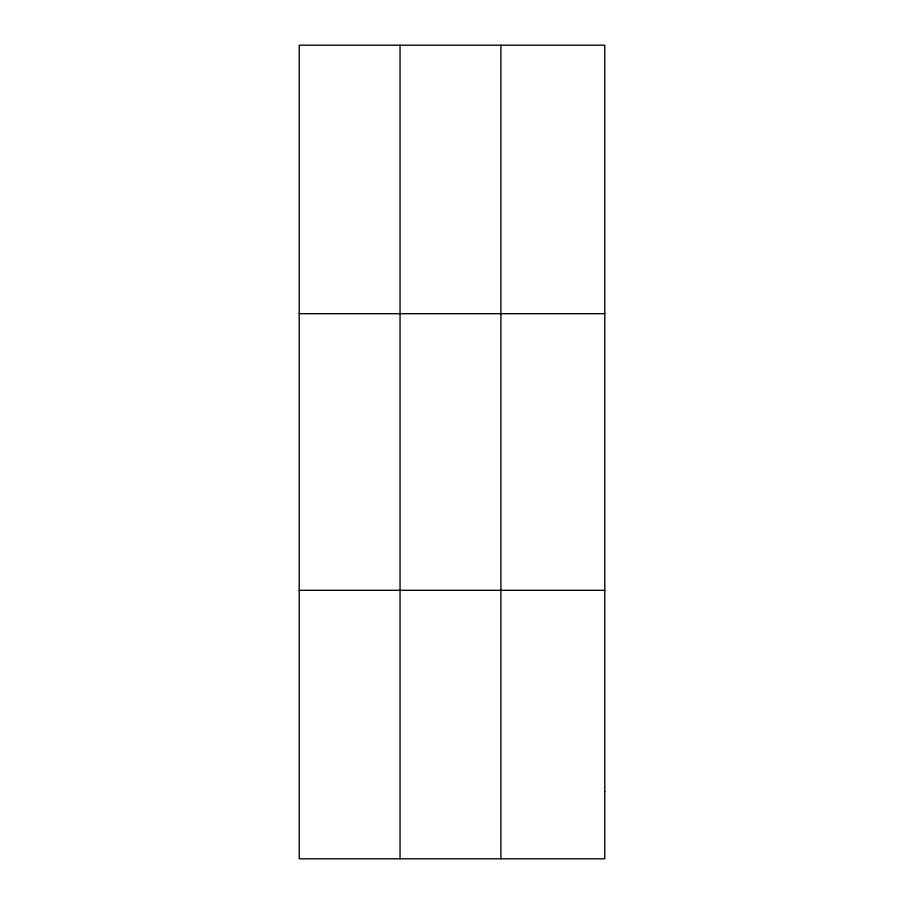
<?xml version="1.0" encoding="UTF-8"?>
<svg xmlns="http://www.w3.org/2000/svg" width="904" height="904" viewBox="0 0 904 904"><rect width="100%" height="100%" fill="white"/><g stroke="black" fill="none" stroke-linecap="round" stroke-linejoin="round"><path stroke-width="1.36" d="M400.054 858.8L400.054 45.2M500.895 858.8L500.895 45.2M299.213 313.688L604.787 313.688M299.213 590.312L604.787 590.312M604.787 791.678L604.787 858.8L299.213 858.8L299.213 45.2L604.787 45.2L604.787 791.678"/></g></svg>
